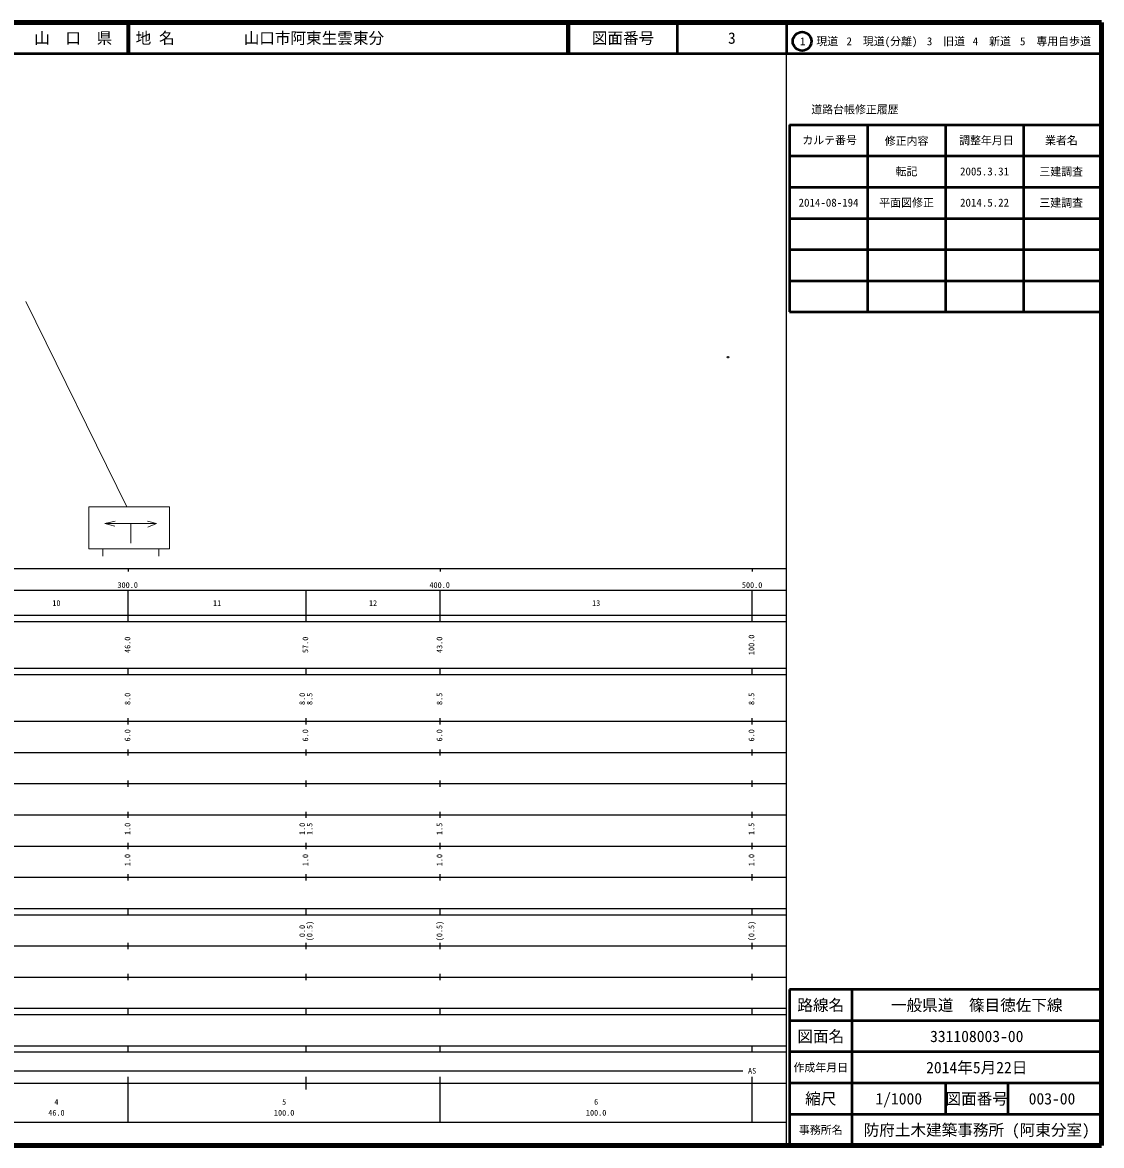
# Model space of a CAD drawing. Units: millimetres on the paper, with parts at other scales. Extents: x 40 to 680, y 20 to 380.
# Drawn here: x 334.1 to 680, y 20 to 380 of the extents above; entities that cross this region are included whole.
import ezdxf
from ezdxf.enums import TextEntityAlignment as Align

# ---------------------------------------------------------------- set-up
doc = ezdxf.new("R2010")
doc.units = ezdxf.units.MM
doc.header["$PDMODE"] = 32
doc.header["$PDSIZE"] = 0.5
doc.layers.add('M-OTRS', color=6, linetype='Continuous')
doc.layers.add('M-TTL-TXT', color=7, linetype='Continuous')
for name, color, linetype, lineweight in [('M-STR-STRC', 7, 'Continuous', 13), ('M-TTL', 2, 'Continuous', 140), ('M-TTL-BAND', 7, 'Continuous', 25), ('M-TTL-FRAM', 2, 'Continuous', 50), ('M-TTL-LINE', 7, 'Continuous', 50)]:
    doc.layers.add(name, color=color, linetype=linetype, lineweight=lineweight)
doc.styles.add('ＭＳ ゴシック', font='')
doc.styles.get('ＭＳ ゴシック').set_extended_font_data('MS Gothic')

msp = doc.modelspace()

# ---------------------------------------------------------------- linework, layer by layer
at = {"layer": 'M-OTRS'}
msp.add_point((560.266, 272.718), dxfattribs=at)
at = {"layer": 'M-STR-STRC'}
for p, q in [((335.227, 290.565), (367.611, 224.72)), ((355.341, 224.72), (381.211, 224.72)), ((355.341, 211.246), (355.341, 224.72)), ((381.211, 224.72), (381.211, 211.246)), ((360.511, 219.35), (363.784, 220.176)), ((377.119, 219.35), (374.218, 220.176)), ((368.815, 219.35), (360.511, 219.35)), ((360.511, 219.35), (363.749, 218.508)), ((368.815, 219.35), (377.119, 219.35)), ((368.815, 219.35), (368.815, 213.042)), ((377.119, 219.35), (374.253, 218.259)), ((381.211, 211.246), (355.341, 211.246)), ((359.874, 211.246), (359.874, 208.968)), ((377.813, 211.246), (377.813, 208.968))]:
    msp.add_line(p, q, dxfattribs=at)
at = {"layer": 'M-TTL'}
for p, q in [((680, 380), (40, 380)), ((680, 20), (680, 380)), ((40, 20), (680, 20))]:
    msp.add_line(p, q, dxfattribs=at)
at = {"layer": 'M-TTL-BAND'}
for p, q in [((579, 20), (579, 370)), ((40, 205), (579, 205)), ((368, 205), (368, 204)), ((468, 205), (468, 204)), ((568, 205), (568, 204)), ((68, 198), (579, 198)), ((368, 188), (368, 198)), ((425, 188), (425, 198)), ((468, 188), (468, 198)), ((568, 188), (568, 198)), ((40, 190), (579, 190)), ((40, 188), (579, 188)), ((40, 173), (579, 173)), ((368, 171), (368, 173)), ((425, 171), (425, 173)), ((468, 171), (468, 173)), ((568, 171), (568, 173)), ((40, 171), (579, 171)), ((40, 156), (579, 156)), ((368, 155), (368, 157)), ((425, 155), (425, 157)), ((468, 155), (468, 157)), ((568, 155), (568, 157)), ((46, 146), (579, 146)), ((368, 145), (368, 147)), ((425, 145), (425, 147)), ((468, 145), (468, 147)), ((568, 145), (568, 147)), ((368, 135), (368, 137)), ((425, 135), (425, 137)), ((468, 135), (468, 137)), ((568, 135), (568, 137)), ((52, 136), (579, 136)), ((46, 126), (579, 126)), ((368, 125), (368, 127)), ((425, 125), (425, 127)), ((468, 125), (468, 127)), ((568, 125), (568, 127)), ((52, 116), (579, 116)), ((368, 115), (368, 117)), ((425, 115), (425, 117)), ((468, 115), (468, 117)), ((568, 115), (568, 117)), ((46, 106), (579, 106)), ((368, 105), (368, 107)), ((425, 105), (425, 107)), ((468, 105), (468, 107)), ((568, 105), (568, 107)), ((40, 96), (579, 96)), ((40, 94), (579, 94)), ((368, 94), (368, 96)), ((425, 94), (425, 96)), ((468, 94), (468, 96)), ((568, 94), (568, 96)), ((49, 84), (579, 84)), ((368, 83), (368, 85)), ((425, 83), (425, 85)), ((468, 83), (468, 85)), ((568, 83), (568, 85)), ((40, 74), (579, 74)), ((368, 73), (368, 75)), ((425, 73), (425, 75)), ((468, 73), (468, 75)), ((568, 73), (568, 75)), ((40, 64), (579, 64)), ((40, 62), (579, 62)), ((368, 62), (368, 64)), ((425, 62), (425, 64)), ((468, 62), (468, 64)), ((568, 62), (568, 64)), ((40, 52), (579, 52)), ((368, 50), (368, 52)), ((425, 50), (425, 52)), ((468, 50), (468, 52)), ((568, 50), (568, 52)), ((40, 50), (579, 50)), ((71, 44), (565, 44)), ((40, 40), (579, 40)), ((368, 27.5), (368, 42)), ((425, 38), (425, 42)), ((468, 27.5), (468, 42)), ((568, 27.5), (568, 42)), ((68, 27.5), (579, 27.5))]:
    msp.add_line(p, q, dxfattribs=at)
at = {"layer": 'M-TTL-FRAM'}
for p, q in [((580, 347.197), (580, 287.197)), ((580, 347.197), (680, 347.197)), ((580, 287.197), (680, 287.197)), ((680, 70), (580, 70)), ((580, 70), (580, 20))]:
    msp.add_line(p, q, dxfattribs=at)
at = {"layer": 'M-TTL-LINE'}
for p, q in [((367.75, 380), (367.75, 370)), ((368.25, 380), (368.25, 370)), ((508.747, 380), (508.747, 370)), ((509.247, 380), (509.247, 370)), ((543.997, 380), (543.997, 370)), ((579, 380), (579, 370)), ((40, 370), (680, 370)), ((605, 347.197), (605, 287.197)), ((630, 347.197), (630, 287.197)), ((655, 347.197), (655, 287.197)), ((580, 337.197), (680, 337.197)), ((580, 327.197), (680, 327.197)), ((580, 317.197), (680, 317.197)), ((580, 307.197), (680, 307.197)), ((580, 297.197), (680, 297.197)), ((600, 70), (600, 20)), ((680, 60), (580, 60)), ((680, 50), (580, 50)), ((680, 40), (580, 40)), ((630, 40), (630, 30)), ((650, 40), (650, 30)), ((680, 30), (580, 30))]:
    msp.add_line(p, q, dxfattribs=at)
msp.add_circle((584.031, 373.958), 3, dxfattribs=at)

# ---------------------------------------------------------------- texts
at = {"layer": 'M-TTL-BAND', "style": 'ＭＳ ゴシック'}
for s, p in [('300.0', (367.844, 198.195)), ('400.0', (467.844, 198.195)), ('500.0', (568, 198.195)), ('10', (345, 192.405)), ('11', (396.5, 192.405)), ('12', (446.5, 192.405)), ('13', (518, 192.405)), ('AS', (568, 42.5)), ('4', (345, 32.523)), ('5', (418, 32.523)), ('6', (518, 32.523)), ('46.0', (345, 29.033)), ('100.0', (418, 29.033)), ('100.0', (518, 29.033))]:
    msp.add_text(s, height=1.833, dxfattribs=at).set_placement(p, align=Align.BOTTOM_CENTER)
for s, p in [('46.0', (369.244, 180.5)), ('57.0', (426.244, 180.5)), ('43.0', (469.244, 180.5)), ('100.0', (569.244, 180.5)), ('8.0', (369.244, 163.174)), ('8.0', (425.244, 163.174)), ('8.5', (427.614, 163.174)), ('8.5', (469.244, 163.174)), ('8.5', (569.244, 163.174)), ('6.0', (369.244, 151.5)), ('6.0', (426.244, 151.5)), ('6.0', (469.244, 151.5)), ('6.0', (569.244, 151.5)), ('1.0', (369.244, 121.5)), ('1.0', (425.244, 121.5)), ('1.5', (427.614, 121.5)), ('1.5', (469.244, 121.5)), ('1.5', (569.244, 121.5)), ('1.0', (369.244, 111.5)), ('1.0', (426.244, 111.5)), ('1.0', (469.244, 111.5)), ('1.0', (569.244, 111.5)), ('0.0', (425.244, 88.764)), ('(0.5)', (427.614, 88.764)), ('(0.5)', (469.244, 88.764)), ('(0.5)', (569.244, 88.764))]:
    msp.add_text(s, height=1.833, rotation=90, dxfattribs=at).set_placement(p, align=Align.BOTTOM_CENTER)
at = {"layer": 'M-TTL-TXT', "style": 'ＭＳ ゴシック'}
for s, height, p in [('山\u3000口\u3000県', 3.666, (350.375, 375)), ('図面番号', 3.666, (526.622, 375)), ('3', 3.666, (561.497, 375)), ('1\u3000現道', 2.566, (589.448, 373.958)), ('2\u3000現道(分離)', 2.566, (609.619, 373.958)), ('3\u3000旧道', 2.566, (630.121, 373.958)), ('4\u3000新道', 2.566, (644.824, 373.958)), ('5\u3000専用自歩道', 2.566, (665.228, 373.958)), ('道路台帳修正履歴', 2.566, (600.968, 352.113)), ('カルテ番号', 2.566, (592.839, 342.277)), ('修正内容', 2.566, (617.509, 342.023)), ('調整年月日', 2.566, (643.089, 342.197)), ('業者名', 2.566, (667.134, 342.197)), ('転記', 2.566, (617.5, 332.245)), ('2005.3.31', 2.566, (642.5, 332.245)), ('三建調査', 2.566, (667.077, 332.189)), ('2014-08-194', 2.566, (592.5, 322.245)), ('平面図修正', 2.566, (617.5, 322.245)), ('2014.5.22', 2.566, (642.5, 322.245)), ('三建調査', 2.566, (667.077, 322.189)), ('路線名', 3.666, (590, 65)), ('路線名', 3.666, (590, 65)), ('一般県道\u3000篠目徳佐下線', 3.666, (640, 65)), ('図面名', 3.666, (590, 55)), ('図面名', 3.666, (590, 55)), ('331108003-00', 3.666, (640, 55)), ('2014年5月22日', 3.666, (640, 45)), ('作成年月日', 2.566, (590, 45)), ('作成年月日', 2.566, (590, 45)), ('縮尺', 3.666, (590, 35)), ('縮尺', 3.666, (590, 35)), ('1/1000', 3.666, (615, 35)), ('図面番号', 3.666, (640, 35)), ('図面番号', 3.666, (640, 35)), ('003-00', 3.666, (664.125, 35)), ('事務所名', 2.566, (590, 25)), ('事務所名', 2.566, (590, 25)), ('防府土木建築事務所 (阿東分室)', 3.666, (640, 25))]:
    msp.add_text(s, height=height, dxfattribs=at).set_placement(p, align=Align.MIDDLE_CENTER)
for s, p in [('地 名', (370.38, 375)), ('山口市阿東生雲東分', (405.024, 375))]:
    msp.add_text(s, height=3.666, dxfattribs=at).set_placement(p, align=Align.MIDDLE_LEFT)

doc.saveas('drawing.dxf')
